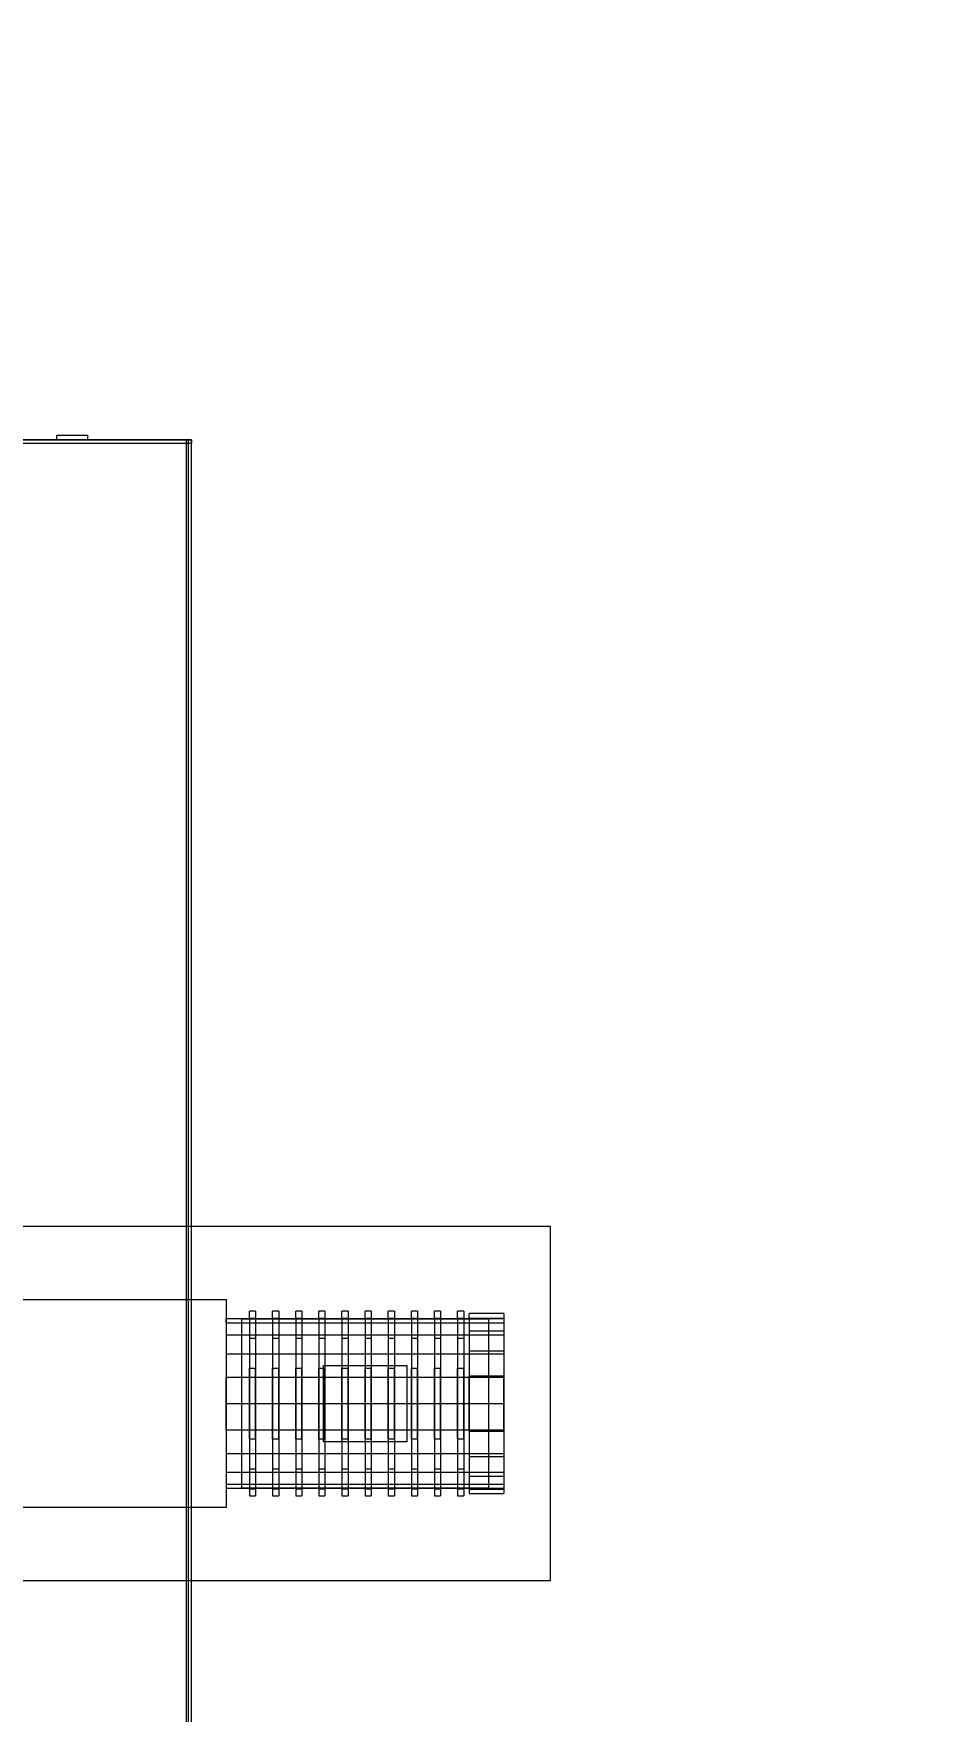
# Model space of a CAD drawing. Header units: millimetres. Extents: x -191664 to 191490, y -197311 to 10263.
# Drawn here: x 21265 to 22429, y -131099 to -128923 of the extents above; entities that cross this region are included whole.
import ezdxf

# ---------------------------------------------------------------- set-up
doc = ezdxf.new("R2010")
doc.units = ezdxf.units.MM
doc.layers.add('DET_secador_superior', color=7, linetype='Continuous', lineweight=0)
doc.layers.add('R15_COTAS_TRANSPORTE_P', color=1, linetype='Continuous', lineweight=0)
doc.dimstyles.new('PLANTA_20', dxfattribs={"dimtxt": 50, "dimasz": 30, "dimexe": 30, "dimexo": 16, "dimgap": 20, "dimtad": 1, "dimtih": 1, "dimtoh": 1, "dimdec": 1, "dimzin": 0, "dimdsep": 46, "dimcen": 0.09, "dimadec": 0, "dimazin": 0, "dimtfac": 1, "dimtdec": 4, "dimtofl": 0, "dimtmove": 0, "dimatfit": 3, "dimfxl": 1, "dimtolj": 1, "dimtzin": 0, "dimarcsym": 0})

# ---------------------------------------------------------------- blocks, each defined once
blk = doc.blocks.new('*D133')
at = {"layer": 'Defpoints', "color": 0, "transparency": 16777216}
for p in [(439.7, -194148), (217.9, -194406.1), (-500, -194490), (-500, -194490), (500, -194490)]:
    blk.add_point(p, dxfattribs=at)
at = {"layer": 'R15_COTAS_TRANSPORTE_P', "color": 0, "lineweight": -2, "transparency": 16777216}
blk.add_arc((-500, -194490), 722.8, 2.3783, 17.6217, dxfattribs=at)
at = {"layer": 'R15_COTAS_TRANSPORTE_P', "color": 0, "transparency": 16777216}
for points in [[(184.1, -194272.8), (193.6, -194269.6), (179.2, -194242.8)], [(227.1, -194459.9), (217.2, -194460.1), (222.8, -194490)]]:
    blk.add_solid(points, dxfattribs=at)

msp = doc.modelspace()

# ---------------------------------------------------------------- linework, layer by layer
at = {"layer": 'DET_secador_superior', "color": 253, "true_color": 0x8d9da5}
for p, q in [((21465.47, -129450), (20964.71, -129450)), ((20964.71, -129450), (21462.64, -129450)), ((20964.71, -129454), (21469.71, -129454)), ((21294.71, -129444), (21334.71, -129444)), ((21294.71, -129450), (21294.71, -129444)), ((21294.71, -129450), (21334.71, -129450)), ((21334.71, -129444), (21334.71, -129450)), ((21462.64, -129450), (21462.64, -131950)), ((21462.64, -129450), (21465.47, -129450)), ((21465.47, -131950), (21465.47, -129450)), ((21469.71, -129450), (21469.71, -129454))]:
    msp.add_line(p, q, dxfattribs=at)
at = {"layer": 'DET_secador_superior', "color": 9, "true_color": 0xc6ccbd}
for p, q in [((21469.71, -129450), (20964.71, -129450)), ((21465.47, -129450), (21469.71, -129450)), ((21469.71, -131950), (21469.71, -129450))]:
    msp.add_line(p, q, dxfattribs=at)
at = {"layer": 'DET_secador_superior', "color": 251, "true_color": 0x536a64}
for p, q in [((21134.71, -130470), (21934.71, -130470)), ((21934.71, -130470), (21934.71, -130930)), ((21534.71, -130810), (21534.71, -130590)), ((21534.71, -130590), (21854.71, -130590)), ((21854.71, -130590), (21854.71, -130810)), ((21854.71, -130810), (21534.71, -130810)), ((21934.71, -130930), (21134.71, -130930))]:
    msp.add_line(p, q, dxfattribs=at)
at = {"layer": 'DET_secador_superior', "color": 142, "true_color": 0x159eb4}
for p, q in [((21234.71, -130565), (21514.71, -130565)), ((21514.71, -130565), (21514.71, -130835)), ((21514.71, -130595.38), (21514.71, -130590)), ((21874.71, -130590), (21514.71, -130590)), ((21544.71, -130589.23), (21544.71, -130580.1)), ((21552.71, -130580.1), (21544.71, -130580.1)), ((21544.71, -130589.23), (21544.71, -130615.22)), ((21544.71, -130589.23), (21552.71, -130589.23)), ((21552.71, -130580.1), (21552.71, -130589.23)), ((21552.71, -130589.23), (21552.71, -130615.22)), ((21574.71, -130589.23), (21574.71, -130580.1)), ((21582.71, -130580.1), (21574.71, -130580.1)), ((21574.71, -130589.23), (21574.71, -130615.22)), ((21574.71, -130589.23), (21582.71, -130589.23)), ((21582.71, -130580.1), (21582.71, -130589.23)), ((21582.71, -130589.23), (21582.71, -130615.22)), ((21604.71, -130589.23), (21604.71, -130580.1)), ((21612.71, -130580.1), (21604.71, -130580.1)), ((21604.71, -130589.23), (21604.71, -130615.22)), ((21604.71, -130589.23), (21612.71, -130589.23)), ((21612.71, -130580.1), (21612.71, -130589.23)), ((21612.71, -130589.23), (21612.71, -130615.22)), ((21634.71, -130589.23), (21634.71, -130580.1)), ((21642.71, -130580.1), (21634.71, -130580.1)), ((21634.71, -130589.23), (21634.71, -130615.22)), ((21634.71, -130589.23), (21642.71, -130589.23)), ((21642.71, -130580.1), (21642.71, -130589.23)), ((21642.71, -130589.23), (21642.71, -130615.22)), ((21664.71, -130589.23), (21664.71, -130580.1)), ((21672.71, -130580.1), (21664.71, -130580.1)), ((21664.71, -130589.23), (21664.71, -130615.22)), ((21664.71, -130589.23), (21672.71, -130589.23)), ((21672.71, -130580.1), (21672.71, -130589.23)), ((21672.71, -130589.23), (21672.71, -130615.22)), ((21694.71, -130589.23), (21694.71, -130580.1)), ((21702.71, -130580.1), (21694.71, -130580.1)), ((21694.71, -130589.23), (21694.71, -130615.22)), ((21694.71, -130589.23), (21702.71, -130589.23)), ((21702.71, -130580.1), (21702.71, -130589.23)), ((21702.71, -130589.23), (21702.71, -130615.22)), ((21724.71, -130589.23), (21724.71, -130580.1)), ((21732.71, -130580.1), (21724.71, -130580.1)), ((21724.71, -130589.23), (21724.71, -130615.22)), ((21724.71, -130589.23), (21732.71, -130589.23)), ((21732.71, -130580.1), (21732.71, -130589.23)), ((21732.71, -130589.23), (21732.71, -130615.22)), ((21754.71, -130589.23), (21754.71, -130580.1)), ((21762.71, -130580.1), (21754.71, -130580.1)), ((21754.71, -130589.23), (21754.71, -130615.22)), ((21754.71, -130589.23), (21762.71, -130589.23)), ((21762.71, -130580.1), (21762.71, -130589.23)), ((21762.71, -130589.23), (21762.71, -130615.22)), ((21784.71, -130589.23), (21784.71, -130580.1)), ((21792.71, -130580.1), (21784.71, -130580.1)), ((21784.71, -130589.23), (21784.71, -130615.22)), ((21784.71, -130589.23), (21792.71, -130589.23)), ((21792.71, -130580.1), (21792.71, -130589.23)), ((21792.71, -130589.23), (21792.71, -130615.22)), ((21814.71, -130589.23), (21814.71, -130580.1)), ((21822.71, -130580.1), (21814.71, -130580.1)), ((21814.71, -130589.23), (21814.71, -130615.22)), ((21814.71, -130589.23), (21822.71, -130589.23)), ((21822.71, -130580.1), (21822.71, -130589.23)), ((21822.71, -130589.23), (21822.71, -130615.22)), ((21874.71, -130590), (21874.71, -130595.38)), ((21514.71, -130595.38), (21514.71, -130611.01)), ((21514.71, -130595.38), (21874.71, -130595.38)), ((21514.71, -130611.01), (21514.71, -130635.34)), ((21514.71, -130611.01), (21874.71, -130611.01)), ((21544.71, -130615.22), (21544.71, -130654.12)), ((21544.71, -130615.22), (21552.71, -130615.22)), ((21552.71, -130615.22), (21552.71, -130654.12)), ((21574.71, -130615.22), (21574.71, -130654.12)), ((21574.71, -130615.22), (21582.71, -130615.22)), ((21582.71, -130615.22), (21582.71, -130654.12)), ((21604.71, -130615.22), (21604.71, -130654.12)), ((21604.71, -130615.22), (21612.71, -130615.22)), ((21612.71, -130615.22), (21612.71, -130654.12)), ((21634.71, -130615.22), (21634.71, -130654.12)), ((21634.71, -130615.22), (21642.71, -130615.22)), ((21642.71, -130615.22), (21642.71, -130654.12)), ((21664.71, -130615.22), (21664.71, -130654.12)), ((21664.71, -130615.22), (21672.71, -130615.22)), ((21672.71, -130615.22), (21672.71, -130654.12)), ((21694.71, -130615.22), (21694.71, -130654.12)), ((21694.71, -130615.22), (21702.71, -130615.22)), ((21702.71, -130615.22), (21702.71, -130654.12)), ((21724.71, -130615.22), (21724.71, -130654.12)), ((21724.71, -130615.22), (21732.71, -130615.22)), ((21732.71, -130615.22), (21732.71, -130654.12)), ((21754.71, -130615.22), (21754.71, -130654.12)), ((21754.71, -130615.22), (21762.71, -130615.22)), ((21762.71, -130615.22), (21762.71, -130654.12)), ((21784.71, -130615.22), (21784.71, -130654.12)), ((21784.71, -130615.22), (21792.71, -130615.22)), ((21792.71, -130615.22), (21792.71, -130654.12)), ((21814.71, -130615.22), (21814.71, -130654.12)), ((21814.71, -130615.22), (21822.71, -130615.22)), ((21822.71, -130615.22), (21822.71, -130654.12)), ((21874.71, -130595.38), (21874.71, -130611.01)), ((21874.71, -130611.01), (21874.71, -130635.34)), ((21514.71, -130635.34), (21514.71, -130666.01)), ((21514.71, -130635.34), (21874.71, -130635.34)), ((21874.71, -130635.34), (21874.71, -130666.01)), ((21544.71, -130654.12), (21544.71, -130700)), ((21544.71, -130700), (21544.71, -130654.12)), ((21544.71, -130654.12), (21552.71, -130654.12)), ((21552.71, -130654.12), (21552.71, -130700)), ((21552.71, -130700), (21552.71, -130654.12)), ((21574.71, -130654.12), (21574.71, -130700)), ((21574.71, -130700), (21574.71, -130654.12)), ((21574.71, -130654.12), (21582.71, -130654.12)), ((21582.71, -130654.12), (21582.71, -130700)), ((21582.71, -130700), (21582.71, -130654.12)), ((21604.71, -130654.12), (21604.71, -130700)), ((21604.71, -130700), (21604.71, -130654.12)), ((21604.71, -130654.12), (21612.71, -130654.12)), ((21612.71, -130654.12), (21612.71, -130700)), ((21612.71, -130700), (21612.71, -130654.12)), ((21634.71, -130654.12), (21634.71, -130700)), ((21634.71, -130700), (21634.71, -130654.12)), ((21634.71, -130654.12), (21642.71, -130654.12)), ((21640.71, -130749.5), (21640.71, -130650.5)), ((21640.71, -130650.5), (21748.71, -130650.5)), ((21642.71, -130654.12), (21642.71, -130700)), ((21642.71, -130700), (21642.71, -130654.12)), ((21664.71, -130654.12), (21664.71, -130700)), ((21664.71, -130700), (21664.71, -130654.12)), ((21664.71, -130654.12), (21672.71, -130654.12)), ((21672.71, -130654.12), (21672.71, -130700)), ((21672.71, -130700), (21672.71, -130654.12)), ((21694.71, -130654.12), (21694.71, -130700)), ((21694.71, -130700), (21694.71, -130654.12)), ((21694.71, -130654.12), (21702.71, -130654.12)), ((21702.71, -130654.12), (21702.71, -130700)), ((21702.71, -130700), (21702.71, -130654.12)), ((21724.71, -130654.12), (21724.71, -130700)), ((21724.71, -130700), (21724.71, -130654.12)), ((21724.71, -130654.12), (21732.71, -130654.12)), ((21732.71, -130654.12), (21732.71, -130700)), ((21732.71, -130700), (21732.71, -130654.12)), ((21748.71, -130650.5), (21748.71, -130749.5)), ((21754.71, -130654.12), (21754.71, -130700)), ((21754.71, -130700), (21754.71, -130654.12)), ((21754.71, -130654.12), (21762.71, -130654.12)), ((21762.71, -130654.12), (21762.71, -130700)), ((21762.71, -130700), (21762.71, -130654.12)), ((21784.71, -130654.12), (21784.71, -130700)), ((21784.71, -130700), (21784.71, -130654.12)), ((21784.71, -130654.12), (21792.71, -130654.12)), ((21792.71, -130654.12), (21792.71, -130700)), ((21792.71, -130700), (21792.71, -130654.12)), ((21814.71, -130654.12), (21814.71, -130700)), ((21814.71, -130700), (21814.71, -130654.12)), ((21814.71, -130654.12), (21822.71, -130654.12)), ((21822.71, -130654.12), (21822.71, -130700)), ((21822.71, -130700), (21822.71, -130654.12)), ((21514.71, -130666.01), (21514.71, -130700)), ((21514.71, -130700), (21514.71, -130666.01)), ((21514.71, -130666.01), (21874.71, -130666.01)), ((21874.71, -130666.01), (21874.71, -130700)), ((21874.71, -130700), (21874.71, -130666.01)), ((21514.71, -130700), (21514.71, -130733.99)), ((21514.71, -130733.99), (21514.71, -130700)), ((21514.71, -130700), (21874.71, -130700)), ((21514.71, -130700), (21874.71, -130700)), ((21544.71, -130700), (21544.71, -130745.88)), ((21544.71, -130745.88), (21544.71, -130700)), ((21544.71, -130700), (21552.71, -130700)), ((21544.71, -130700), (21552.71, -130700)), ((21552.71, -130700), (21552.71, -130745.88)), ((21552.71, -130745.88), (21552.71, -130700)), ((21574.71, -130700), (21574.71, -130745.88)), ((21574.71, -130745.88), (21574.71, -130700)), ((21574.71, -130700), (21582.71, -130700)), ((21574.71, -130700), (21582.71, -130700)), ((21582.71, -130700), (21582.71, -130745.88)), ((21582.71, -130745.88), (21582.71, -130700)), ((21604.71, -130700), (21604.71, -130745.88)), ((21604.71, -130745.88), (21604.71, -130700)), ((21604.71, -130700), (21612.71, -130700)), ((21604.71, -130700), (21612.71, -130700)), ((21612.71, -130700), (21612.71, -130745.88)), ((21612.71, -130745.88), (21612.71, -130700)), ((21634.71, -130700), (21634.71, -130745.88)), ((21634.71, -130745.88), (21634.71, -130700)), ((21634.71, -130700), (21642.71, -130700)), ((21634.71, -130700), (21642.71, -130700)), ((21642.71, -130700), (21642.71, -130745.88)), ((21642.71, -130745.88), (21642.71, -130700)), ((21664.71, -130700), (21664.71, -130745.88)), ((21664.71, -130745.88), (21664.71, -130700)), ((21664.71, -130700), (21672.71, -130700)), ((21664.71, -130700), (21672.71, -130700)), ((21672.71, -130700), (21672.71, -130745.88)), ((21672.71, -130745.88), (21672.71, -130700)), ((21694.71, -130700), (21694.71, -130745.88)), ((21694.71, -130745.88), (21694.71, -130700)), ((21694.71, -130700), (21702.71, -130700)), ((21694.71, -130700), (21702.71, -130700)), ((21702.71, -130700), (21702.71, -130745.88)), ((21702.71, -130745.88), (21702.71, -130700)), ((21724.71, -130700), (21724.71, -130745.88)), ((21724.71, -130745.88), (21724.71, -130700)), ((21724.71, -130700), (21732.71, -130700)), ((21724.71, -130700), (21732.71, -130700)), ((21732.71, -130700), (21732.71, -130745.88)), ((21732.71, -130745.88), (21732.71, -130700)), ((21754.71, -130700), (21754.71, -130745.88)), ((21754.71, -130745.88), (21754.71, -130700)), ((21754.71, -130700), (21762.71, -130700)), ((21754.71, -130700), (21762.71, -130700)), ((21762.71, -130700), (21762.71, -130745.88)), ((21762.71, -130745.88), (21762.71, -130700)), ((21784.71, -130700), (21784.71, -130745.88)), ((21784.71, -130745.88), (21784.71, -130700)), ((21784.71, -130700), (21792.71, -130700)), ((21784.71, -130700), (21792.71, -130700)), ((21792.71, -130700), (21792.71, -130745.88)), ((21792.71, -130745.88), (21792.71, -130700)), ((21814.71, -130700), (21814.71, -130745.88)), ((21814.71, -130745.88), (21814.71, -130700)), ((21814.71, -130700), (21822.71, -130700)), ((21814.71, -130700), (21822.71, -130700)), ((21822.71, -130700), (21822.71, -130745.88)), ((21822.71, -130745.88), (21822.71, -130700)), ((21874.71, -130700), (21874.71, -130733.99)), ((21874.71, -130733.99), (21874.71, -130700)), ((21514.71, -130733.99), (21514.71, -130764.66)), ((21514.71, -130733.99), (21874.71, -130733.99)), ((21544.71, -130745.88), (21544.71, -130784.78)), ((21544.71, -130745.88), (21552.71, -130745.88)), ((21552.71, -130745.88), (21552.71, -130784.78)), ((21574.71, -130745.88), (21574.71, -130784.78)), ((21574.71, -130745.88), (21582.71, -130745.88)), ((21582.71, -130745.88), (21582.71, -130784.78)), ((21604.71, -130745.88), (21604.71, -130784.78)), ((21604.71, -130745.88), (21612.71, -130745.88)), ((21612.71, -130745.88), (21612.71, -130784.78)), ((21634.71, -130745.88), (21634.71, -130784.78)), ((21634.71, -130745.88), (21642.71, -130745.88)), ((21642.71, -130745.88), (21642.71, -130784.78)), ((21664.71, -130745.88), (21664.71, -130784.78)), ((21664.71, -130745.88), (21672.71, -130745.88)), ((21672.71, -130745.88), (21672.71, -130784.78)), ((21694.71, -130745.88), (21694.71, -130784.78)), ((21694.71, -130745.88), (21702.71, -130745.88)), ((21702.71, -130745.88), (21702.71, -130784.78)), ((21724.71, -130745.88), (21724.71, -130784.78)), ((21724.71, -130745.88), (21732.71, -130745.88)), ((21732.71, -130745.88), (21732.71, -130784.78)), ((21754.71, -130745.88), (21754.71, -130784.78)), ((21754.71, -130745.88), (21762.71, -130745.88)), ((21762.71, -130745.88), (21762.71, -130784.78)), ((21784.71, -130745.88), (21784.71, -130784.78)), ((21784.71, -130745.88), (21792.71, -130745.88)), ((21792.71, -130745.88), (21792.71, -130784.78)), ((21814.71, -130745.88), (21814.71, -130784.78)), ((21814.71, -130745.88), (21822.71, -130745.88)), ((21822.71, -130745.88), (21822.71, -130784.78)), ((21874.71, -130733.99), (21874.71, -130764.66)), ((21514.71, -130764.66), (21514.71, -130788.99)), ((21514.71, -130764.66), (21874.71, -130764.66)), ((21748.71, -130749.5), (21640.71, -130749.5)), ((21874.71, -130764.66), (21874.71, -130788.99)), ((21514.71, -130788.99), (21514.71, -130804.62)), ((21514.71, -130788.99), (21874.71, -130788.99)), ((21544.71, -130784.78), (21544.71, -130810.77)), ((21544.71, -130784.78), (21552.71, -130784.78)), ((21552.71, -130784.78), (21552.71, -130810.77)), ((21574.71, -130784.78), (21574.71, -130810.77)), ((21574.71, -130784.78), (21582.71, -130784.78)), ((21582.71, -130784.78), (21582.71, -130810.77)), ((21604.71, -130784.78), (21604.71, -130810.77)), ((21604.71, -130784.78), (21612.71, -130784.78)), ((21612.71, -130784.78), (21612.71, -130810.77)), ((21634.71, -130784.78), (21634.71, -130810.77)), ((21634.71, -130784.78), (21642.71, -130784.78)), ((21642.71, -130784.78), (21642.71, -130810.77)), ((21664.71, -130784.78), (21664.71, -130810.77)), ((21664.71, -130784.78), (21672.71, -130784.78)), ((21672.71, -130784.78), (21672.71, -130810.77)), ((21694.71, -130784.78), (21694.71, -130810.77)), ((21694.71, -130784.78), (21702.71, -130784.78)), ((21702.71, -130784.78), (21702.71, -130810.77)), ((21724.71, -130784.78), (21724.71, -130810.77)), ((21724.71, -130784.78), (21732.71, -130784.78)), ((21732.71, -130784.78), (21732.71, -130810.77)), ((21754.71, -130784.78), (21754.71, -130810.77)), ((21754.71, -130784.78), (21762.71, -130784.78)), ((21762.71, -130784.78), (21762.71, -130810.77)), ((21784.71, -130784.78), (21784.71, -130810.77)), ((21784.71, -130784.78), (21792.71, -130784.78)), ((21792.71, -130784.78), (21792.71, -130810.77)), ((21814.71, -130784.78), (21814.71, -130810.77)), ((21814.71, -130784.78), (21822.71, -130784.78)), ((21822.71, -130784.78), (21822.71, -130810.77)), ((21874.71, -130788.99), (21874.71, -130804.62)), ((21514.71, -130804.62), (21514.71, -130810)), ((21514.71, -130804.62), (21874.71, -130804.62)), ((21514.71, -130810), (21874.71, -130810)), ((21544.71, -130810.77), (21544.71, -130819.9)), ((21544.71, -130810.77), (21552.71, -130810.77)), ((21552.71, -130810.77), (21552.71, -130819.9)), ((21574.71, -130810.77), (21574.71, -130819.9)), ((21574.71, -130810.77), (21582.71, -130810.77)), ((21582.71, -130810.77), (21582.71, -130819.9)), ((21604.71, -130810.77), (21604.71, -130819.9)), ((21604.71, -130810.77), (21612.71, -130810.77)), ((21612.71, -130810.77), (21612.71, -130819.9)), ((21634.71, -130810.77), (21634.71, -130819.9)), ((21634.71, -130810.77), (21642.71, -130810.77)), ((21642.71, -130810.77), (21642.71, -130819.9)), ((21664.71, -130810.77), (21664.71, -130819.9)), ((21664.71, -130810.77), (21672.71, -130810.77)), ((21672.71, -130810.77), (21672.71, -130819.9)), ((21694.71, -130810.77), (21694.71, -130819.9)), ((21694.71, -130810.77), (21702.71, -130810.77)), ((21702.71, -130810.77), (21702.71, -130819.9)), ((21724.71, -130810.77), (21724.71, -130819.9)), ((21724.71, -130810.77), (21732.71, -130810.77)), ((21732.71, -130810.77), (21732.71, -130819.9)), ((21754.71, -130810.77), (21754.71, -130819.9)), ((21754.71, -130810.77), (21762.71, -130810.77)), ((21762.71, -130810.77), (21762.71, -130819.9)), ((21784.71, -130810.77), (21784.71, -130819.9)), ((21784.71, -130810.77), (21792.71, -130810.77)), ((21792.71, -130810.77), (21792.71, -130819.9)), ((21814.71, -130810.77), (21814.71, -130819.9)), ((21814.71, -130810.77), (21822.71, -130810.77)), ((21822.71, -130810.77), (21822.71, -130819.9)), ((21874.71, -130804.62), (21874.71, -130810)), ((21544.71, -130819.9), (21552.71, -130819.9)), ((21574.71, -130819.9), (21582.71, -130819.9)), ((21604.71, -130819.9), (21612.71, -130819.9)), ((21634.71, -130819.9), (21642.71, -130819.9)), ((21664.71, -130819.9), (21672.71, -130819.9)), ((21694.71, -130819.9), (21702.71, -130819.9)), ((21724.71, -130819.9), (21732.71, -130819.9)), ((21754.71, -130819.9), (21762.71, -130819.9)), ((21784.71, -130819.9), (21792.71, -130819.9)), ((21814.71, -130819.9), (21822.71, -130819.9)), ((21514.71, -130835), (21234.71, -130835))]:
    msp.add_line(p, q, dxfattribs=at)
at = {"layer": 'DET_secador_superior', "color": 129, "true_color": 0x304542}
for p, q in [((21829.71, -130589.11), (21829.71, -130583.4)), ((21874.71, -130583.4), (21829.71, -130583.4)), ((21829.71, -130589.11), (21829.71, -130605.67)), ((21829.71, -130589.11), (21874.71, -130589.11)), ((21874.71, -130583.4), (21874.71, -130589.11)), ((21874.71, -130589.11), (21874.71, -130605.67)), ((21829.71, -130605.67), (21829.71, -130631.46)), ((21829.71, -130605.67), (21874.71, -130605.67)), ((21874.71, -130605.67), (21874.71, -130631.46)), ((21829.71, -130631.46), (21829.71, -130663.97)), ((21829.71, -130631.46), (21874.71, -130631.46)), ((21874.71, -130631.46), (21874.71, -130663.97)), ((21829.71, -130663.97), (21829.71, -130700)), ((21829.71, -130700), (21829.71, -130663.97)), ((21829.71, -130663.97), (21874.71, -130663.97)), ((21874.71, -130663.97), (21874.71, -130700)), ((21874.71, -130700), (21874.71, -130663.97)), ((21829.71, -130700), (21829.71, -130736.03)), ((21829.71, -130736.03), (21829.71, -130700)), ((21829.71, -130700), (21874.71, -130700)), ((21829.71, -130700), (21874.71, -130700)), ((21874.71, -130700), (21874.71, -130736.03)), ((21874.71, -130736.03), (21874.71, -130700)), ((21829.71, -130736.03), (21829.71, -130768.54)), ((21829.71, -130736.03), (21874.71, -130736.03)), ((21874.71, -130736.03), (21874.71, -130768.54)), ((21829.71, -130768.54), (21829.71, -130794.33)), ((21829.71, -130768.54), (21874.71, -130768.54)), ((21874.71, -130768.54), (21874.71, -130794.33)), ((21829.71, -130794.33), (21829.71, -130810.89)), ((21829.71, -130794.33), (21874.71, -130794.33)), ((21829.71, -130810.89), (21829.71, -130816.6)), ((21829.71, -130810.89), (21874.71, -130810.89)), ((21874.71, -130794.33), (21874.71, -130810.89)), ((21874.71, -130810.89), (21874.71, -130816.6)), ((21829.71, -130816.6), (21874.71, -130816.6))]:
    msp.add_line(p, q, dxfattribs=at)

# ---------------------------------------------------------------- dimensions: what is measured, and where the dimension line sits
at = {"layer": 'R15_COTAS_TRANSPORTE_P'}
dim = msp.add_angular_dim_2l(base=(217.89, -194406.09), line1=((-500, -194490), (500, -194490)), line2=((-500, -194490), (439.69, -194147.98)), dimstyle='PLANTA_20', dxfattribs=at)
dim.commit()
dim.dimension.update_dxf_attribs({"geometry": '*D133', "text_midpoint": (191490.46, -33543.69)})

doc.saveas('drawing.dxf')
